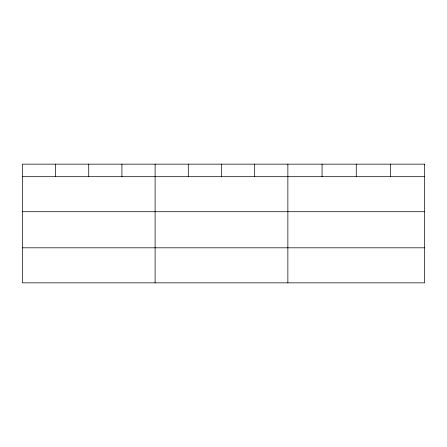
<?xml version="1.0" encoding="UTF-8"?>
<svg xmlns="http://www.w3.org/2000/svg" width="447" height="447" viewBox="0 0 447 447"><rect width="100%" height="100%" fill="white"/><g stroke="black" fill="none" stroke-linecap="round" stroke-linejoin="round"><path stroke-width="0.67" d="M22.35 176.688L424.65 176.688M22.35 211.722L424.65 211.722M22.35 247.811L424.65 247.811M390.454 164.155L390.454 176.688M356.259 164.155L356.259 176.688M322.063 164.155L322.063 176.688M287.868 164.155L287.868 282.845M254.678 164.155L254.678 176.688M221.488 164.155L221.488 176.688M188.299 164.155L188.299 176.688M155.109 164.155L155.109 282.845M121.919 164.155L121.919 176.688M88.73 164.155L88.73 176.688M55.54 164.155L55.54 176.688M424.65 164.155L22.35 164.155L22.35 282.845L424.65 282.845L424.65 164.155"/></g></svg>
